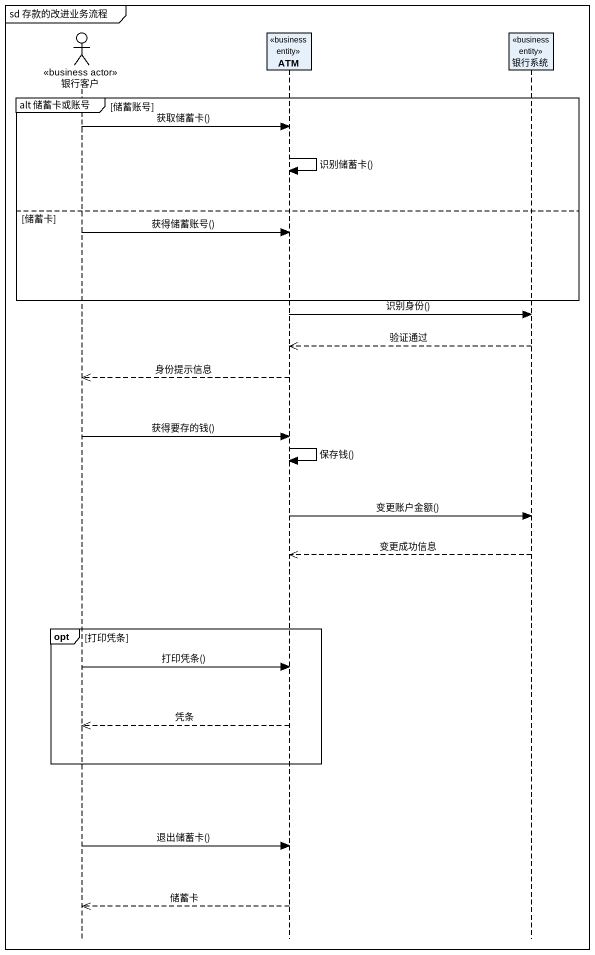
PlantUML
@startuml
mainframe sd 存款的改进业务流程
hide footbox
actor 银行客户 <<business actor>>
participant ATM <<business entity>>
participant 银行系统 <<business entity>>

group alt 储蓄卡或账号 [储蓄账号]
  银行客户 -> ATM : 获取储蓄卡()
  ATM -> ATM : 识别储蓄卡()
else 储蓄卡
  银行客户 -> ATM : 获得储蓄账号()
end
ATM -> 银行系统 : 识别身份()
银行系统 -->> ATM : 验证通过
ATM -->> 银行客户 : 身份提示信息
银行客户 -> ATM : 获得要存的钱()
ATM -> ATM : 保存钱()
ATM -> 银行系统 : 变更账户金额()
银行系统 -->> ATM : 变更成功信息
opt 打印凭条
  银行客户 -> ATM : 打印凭条()
  ATM -->> 银行客户 : 凭条
end
银行客户 -> ATM : 退出储蓄卡()
ATM -->> 银行客户 : 储蓄卡
@enduml
